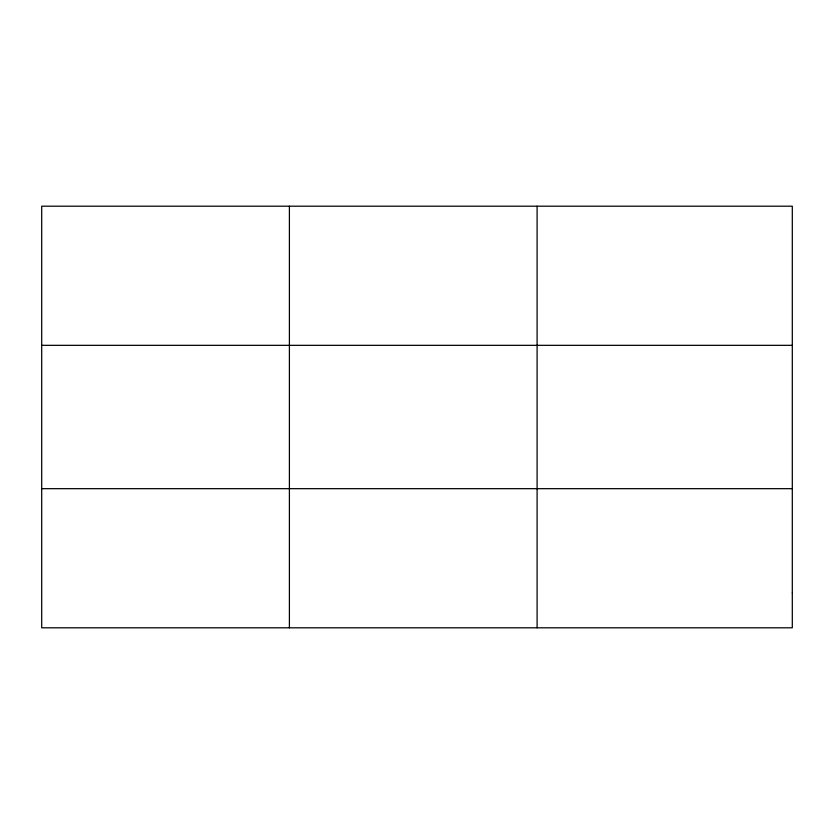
<?xml version="1.0" encoding="UTF-8"?>
<svg xmlns="http://www.w3.org/2000/svg" width="834" height="834" viewBox="0 0 834 834"><rect width="100%" height="100%" fill="white"/><g stroke="black" fill="none" stroke-linecap="round" stroke-linejoin="round"><path stroke-width="1.25" d="M289.398 206.196L289.398 627.804M537.096 206.196L537.096 627.804M41.7 345.328L792.3 345.328M41.7 488.672L792.3 488.672M792.3 593.016L792.3 627.804L41.7 627.804L41.7 206.196L792.3 206.196L792.3 593.016"/></g></svg>
